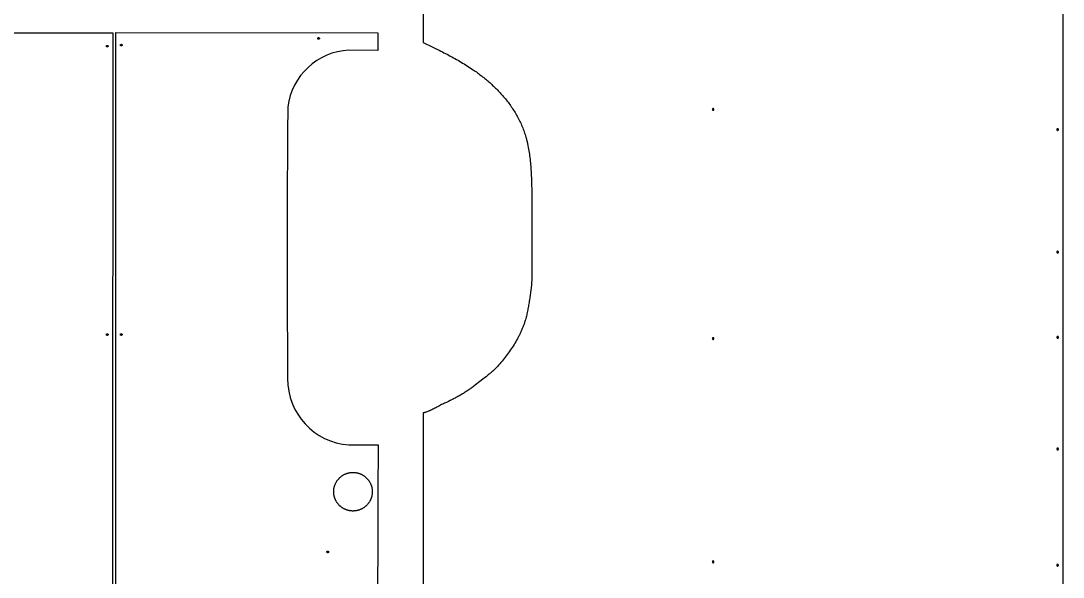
# Model space of a CAD drawing. Extents: x 139 to 9870, y -9196 to -71.
# Drawn here: x 7355 to 9839, y -5297 to -3972 of the extents above; entities that cross this region are included whole.
import ezdxf

# ---------------------------------------------------------------- set-up
doc = ezdxf.new("R2010")
doc.units = 0
doc.layers.add('Default_Layer', color=1, linetype='CONTINUOUS')

msp = doc.modelspace()

# ---------------------------------------------------------------- linework, layer by layer
at = {"layer": 'Default_Layer'}
for points in [[(9839.5, -5718.8), (9839.5, -3102.6)], [(8314.9, -3157.6), (8314.4, -4023.2), (8322, -4026.8), (8329.7, -4030.5), (8337.3, -4034.2), (8344.9, -4037.9), (8352.5, -4041.7), (8356.3, -4043.6), (8360, -4045.5), (8363.8, -4047.4), (8367.6, -4049.4), (8371.3, -4051.3), (8375.1, -4053.3), (8378.8, -4055.3), (8382.5, -4057.3), (8386.3, -4059.4), (8390, -4061.4), (8393.6, -4063.5), (8397.3, -4065.6), (8401, -4067.7), (8404.6, -4069.9), (8408.3, -4072), (8411.9, -4074.2), (8415.5, -4076.4), (8419.1, -4078.7), (8422.6, -4081), (8426.2, -4083.3), (8429.7, -4085.6), (8433.2, -4088), (8435.8, -4089.8), (8438.4, -4091.6), (8441, -4093.4), (8443.5, -4095.2), (8446.1, -4097.1), (8448.6, -4099), (8451.1, -4100.9), (8453.6, -4102.8), (8456, -4104.7), (8458.5, -4106.7), (8460.9, -4108.7), (8463.4, -4110.7), (8465.8, -4112.7), (8468.1, -4114.7), (8470.5, -4116.8), (8472.9, -4118.8), (8475.2, -4120.9), (8477.5, -4123.1), (8479.8, -4125.2), (8482.1, -4127.3), (8484.4, -4129.5), (8486.6, -4131.7), (8488.8, -4133.9), (8491, -4136.2), (8493.2, -4138.4), (8495.4, -4140.7), (8497.5, -4143), (8499.7, -4145.3), (8501.8, -4147.7), (8503.8, -4150), (8505.9, -4152.4), (8508, -4154.8), (8510.1, -4157.4), (8512.2, -4160), (8514.3, -4162.6), (8516.4, -4165.3), (8518.4, -4168), (8520.4, -4170.7), (8522.4, -4173.4), (8524.3, -4176.2), (8526.2, -4179), (8528.1, -4181.8), (8529.9, -4184.6), (8531.7, -4187.4), (8533.5, -4190.3), (8535.2, -4193.2), (8536.8, -4196.1), (8538.5, -4199), (8540.1, -4202), (8541.6, -4204.9), (8543.1, -4207.9), (8544.6, -4211), (8546.1, -4214), (8547.5, -4217), (8548.8, -4220.1), (8550.1, -4223.2), (8551.4, -4226.3), (8552.6, -4229.5), (8553.8, -4232.6), (8554.9, -4235.8), (8556, -4239), (8557.1, -4242.2), (8558.1, -4245.5), (8559, -4248.7), (8559.6, -4250.7), (8560.2, -4252.7), (8560.7, -4254.8), (8561.2, -4256.8), (8561.7, -4258.8), (8562.2, -4260.8), (8562.6, -4262.8), (8563.1, -4264.9), (8564, -4268.9), (8564.8, -4273), (8565.5, -4277), (8566.2, -4281.1), (8566.8, -4285.2), (8567.4, -4289.3), (8568, -4293.4), (8568.5, -4297.5), (8568.9, -4301.6), (8569.4, -4305.7), (8569.8, -4309.8), (8570.1, -4313.9), (8570.5, -4318), (8570.8, -4322.1), (8571, -4326.2), (8571.3, -4330.4), (8571.5, -4334.5), (8571.7, -4338.6), (8572.1, -4346.9), (8572.5, -4355.2), (8572.8, -4363.5), (8573.2, -4371.8), (8573.5, -4380.1), (8573.5, -4433.1), (8573.5, -4589.1), (8572.8, -4595), (8572.1, -4601), (8570.7, -4612.9), (8569.9, -4618.9), (8569.2, -4624.9), (8568.4, -4630.8), (8567.5, -4636.8), (8567.1, -4639.8), (8566.6, -4642.7), (8566.1, -4645.7), (8565.6, -4648.7), (8565.1, -4651.6), (8564.6, -4654.6), (8564, -4657.5), (8563.5, -4660.5), (8562.9, -4663.4), (8562.2, -4666.4), (8561.6, -4669.3), (8560.9, -4672.2), (8560.2, -4675.1), (8559.4, -4678), (8558.7, -4680.9), (8557.9, -4683.8), (8557.3, -4685.8), (8556.7, -4687.8), (8556.1, -4689.7), (8555.5, -4691.6), (8554.8, -4693.6), (8554.1, -4695.5), (8553.4, -4697.4), (8552.7, -4699.3), (8552, -4701.2), (8551.2, -4703.1), (8550.5, -4705), (8549.7, -4706.9), (8548.9, -4708.7), (8548, -4710.6), (8547.2, -4712.5), (8546.3, -4714.3), (8545.5, -4716.2), (8544.6, -4718), (8543.7, -4719.8), (8542.7, -4721.7), (8541.8, -4723.5), (8540.9, -4725.3), (8539.9, -4727.1), (8538.9, -4728.9), (8536.9, -4732.4), (8534.9, -4736), (8532.8, -4739.5), (8530.7, -4743), (8528.5, -4746.4), (8526.3, -4749.8), (8524.1, -4753.2), (8521.8, -4756.6), (8519.5, -4760), (8517.1, -4763.3), (8514.7, -4766.6), (8512.3, -4769.8), (8509.8, -4773.1), (8507.3, -4776.3), (8504.7, -4779.5), (8502.1, -4782.6), (8499.5, -4785.7), (8496.8, -4788.8), (8494.1, -4791.9), (8491.4, -4794.9), (8489.8, -4796.6), (8488.2, -4798.2), (8486.6, -4799.8), (8485, -4801.4), (8483.3, -4803), (8481.6, -4804.6), (8479.9, -4806.1), (8478.2, -4807.7), (8476.5, -4809.2), (8474.8, -4810.7), (8473, -4812.2), (8471.3, -4813.6), (8469.5, -4815.1), (8467.7, -4816.5), (8464.1, -4819.4), (8460.5, -4822.2), (8456.8, -4825), (8449.5, -4830.6), (8445.9, -4833.4), (8442.2, -4836.2), (8438.6, -4839), (8435, -4841.8), (8433, -4843.4), (8431, -4844.9), (8429, -4846.5), (8427, -4848), (8424.9, -4849.4), (8422.8, -4850.9), (8420.7, -4852.3), (8418.6, -4853.7), (8416.5, -4855.1), (8414.4, -4856.5), (8412.2, -4857.9), (8410.1, -4859.2), (8407.9, -4860.5), (8405.7, -4861.8), (8403.5, -4863.1), (8401.3, -4864.4), (8399.1, -4865.6), (8396.9, -4866.9), (8394.7, -4868.1), (8392.4, -4869.3), (8390.2, -4870.5), (8387.9, -4871.7), (8385.6, -4872.8), (8383.4, -4874), (8378.8, -4876.2), (8374.2, -4878.4), (8369.7, -4880.6), (8365.1, -4882.7), (8362.7, -4883.8), (8360.4, -4884.9), (8358.1, -4886.1), (8355.8, -4887.3), (8353.5, -4888.6), (8351.3, -4889.8), (8346.7, -4892.3), (8344.4, -4893.6), (8342.1, -4894.8), (8339.8, -4896), (8337.5, -4897.2), (8335.2, -4898.3), (8334, -4898.8), (8332.8, -4899.3), (8331.6, -4899.8), (8330.4, -4900.3), (8329.2, -4900.8), (8328, -4901.2), (8326.8, -4901.7), (8325.5, -4902.2), (8323, -4903.2), (8321.7, -4903.7), (8320.5, -4904.2), (8319.2, -4904.6), (8318.6, -4904.8), (8317.9, -4904.9), (8317.5, -4905.1), (8317, -4905.2), (8316, -4905.5), (8315.6, -4905.6), (8315.2, -4905.7), (8314.8, -4905.8), (8314.6, -4905.8), (8314.5, -4905.8), (8314.4, -4905.8), (8314.3, -5718.8)]]:
    msp.add_lwpolyline(points, dxfattribs=at)
for points in [[(6427.7, -3999.7), (7574.7, -3999.7), (7572.7, -6319.9), (6591.2, -6319, 0.0015), (6427.5, -6220.8, 0.0044), (6428.1, -4981.8), (6499.2, -4981.8, 0.366), (6642.4, -4851.7, 0.0019), (6642.2, -4188.5, 0.3971), (6495.4, -4041.8), (6427.7, -4041.1), (6427.7, -3999.7)], [(7582.1, -3999.5), (8206.2, -4000), (8206.1, -4042.1), (8137.4, -4041.4, 0.3643), (7991.5, -4176.6, 0.0042), (7991.2, -4823.7, 0.3985), (8137.4, -4981.9), (8206.8, -4981.9, 0.0018), (8205.9, -6220.4), (8040.3, -6319.9), (7581.8, -6319.8), (7582.1, -3999.5)]]:
    msp.add_lwpolyline(points, format="xyb", close=True, dxfattribs=at)
for points in [[(8064.9, -4015.5), (8064.7, -4015.5), (8064.5, -4015.4), (8064.3, -4015.4), (8064.1, -4015.3), (8063.9, -4015.2), (8063.8, -4015.1), (8063.6, -4015), (8063.5, -4014.9), (8063.3, -4014.7), (8063.2, -4014.6), (8063.1, -4014.4), (8063, -4014.2), (8063, -4014.1), (8062.9, -4013.9), (8062.9, -4013.7), (8062.9, -4013.5), (8062.9, -4013.3), (8062.9, -4013.1), (8063, -4012.9), (8063, -4012.7), (8063.1, -4012.5), (8063.2, -4012.4), (8063.3, -4012.2), (8063.5, -4012.1), (8063.6, -4011.9), (8063.8, -4011.8), (8063.9, -4011.7), (8064.1, -4011.6), (8064.3, -4011.6), (8064.5, -4011.5), (8064.7, -4011.5), (8064.9, -4011.5), (8065.1, -4011.5), (8065.3, -4011.5), (8065.5, -4011.6), (8065.7, -4011.6), (8065.8, -4011.7), (8066, -4011.8), (8066.2, -4011.9), (8066.3, -4012.1), (8066.4, -4012.2), (8066.5, -4012.4), (8066.6, -4012.5), (8066.7, -4012.7), (8066.8, -4012.9), (8066.8, -4013.1), (8066.9, -4013.3), (8066.9, -4013.5), (8066.9, -4013.7), (8066.8, -4013.9), (8066.8, -4014.1), (8066.7, -4014.2), (8066.6, -4014.4), (8066.5, -4014.6), (8066.4, -4014.7), (8066.3, -4014.9), (8066.2, -4015), (8066, -4015.1), (8065.8, -4015.2), (8065.7, -4015.3), (8065.5, -4015.4), (8065.3, -4015.4), (8065.1, -4015.5), (8064.9, -4015.5)], [(7561.2, -4033.9), (7561, -4033.9), (7560.8, -4033.8), (7560.6, -4033.8), (7560.4, -4033.7), (7560.2, -4033.6), (7560.1, -4033.5), (7559.9, -4033.4), (7559.8, -4033.3), (7559.6, -4033.1), (7559.5, -4033), (7559.4, -4032.8), (7559.3, -4032.7), (7559.3, -4032.5), (7559.2, -4032.3), (7559.2, -4032.1), (7559.2, -4031.9), (7559.2, -4031.7), (7559.2, -4031.5), (7559.3, -4031.3), (7559.3, -4031.1), (7559.4, -4030.9), (7559.5, -4030.8), (7559.6, -4030.6), (7559.8, -4030.5), (7559.9, -4030.3), (7560.1, -4030.2), (7560.2, -4030.1), (7560.4, -4030), (7560.6, -4030), (7560.8, -4029.9), (7561, -4029.9), (7561.2, -4029.9), (7561.4, -4029.9), (7561.6, -4029.9), (7561.8, -4030), (7562, -4030), (7562.1, -4030.1), (7562.3, -4030.2), (7562.5, -4030.3), (7562.6, -4030.5), (7562.7, -4030.6), (7562.8, -4030.8), (7562.9, -4030.9), (7563, -4031.1), (7563.1, -4031.3), (7563.1, -4031.5), (7563.2, -4031.7), (7563.2, -4031.9), (7563.2, -4032.1), (7563.1, -4032.3), (7563.1, -4032.5), (7563, -4032.7), (7562.9, -4032.8), (7562.8, -4033), (7562.7, -4033.1), (7562.6, -4033.3), (7562.5, -4033.4), (7562.3, -4033.5), (7562.1, -4033.6), (7562, -4033.7), (7561.8, -4033.8), (7561.6, -4033.8), (7561.4, -4033.9), (7561.2, -4033.9)], [(7594.8, -4031.4), (7594.5, -4031.4), (7594.3, -4031.4), (7594.2, -4031.3), (7594, -4031.3), (7593.8, -4031.2), (7593.6, -4031.1), (7593.5, -4031), (7593.3, -4030.8), (7593.2, -4030.7), (7593.1, -4030.5), (7593, -4030.4), (7592.9, -4030.2), (7592.8, -4030), (7592.8, -4029.8), (7592.8, -4029.6), (7592.8, -4029.4), (7592.8, -4029.2), (7592.8, -4029), (7592.8, -4028.8), (7592.9, -4028.6), (7593, -4028.5), (7593.1, -4028.3), (7593.2, -4028.1), (7593.3, -4028), (7593.5, -4027.9), (7593.6, -4027.8), (7593.8, -4027.7), (7594, -4027.6), (7594.2, -4027.5), (7594.3, -4027.5), (7594.5, -4027.4), (7594.8, -4027.4), (7595, -4027.4), (7595.2, -4027.5), (7595.3, -4027.5), (7595.5, -4027.6), (7595.7, -4027.7), (7595.9, -4027.8), (7596, -4027.9), (7596.2, -4028), (7596.3, -4028.1), (7596.4, -4028.3), (7596.5, -4028.5), (7596.6, -4028.6), (7596.7, -4028.8), (7596.7, -4029), (7596.7, -4029.2), (7596.8, -4029.4), (7596.7, -4029.6), (7596.7, -4029.8), (7596.7, -4030), (7596.6, -4030.2), (7596.5, -4030.4), (7596.4, -4030.5), (7596.3, -4030.7), (7596.2, -4030.8), (7596, -4031), (7595.9, -4031.1), (7595.7, -4031.2), (7595.5, -4031.3), (7595.3, -4031.3), (7595.2, -4031.4), (7595, -4031.4), (7594.8, -4031.4)], [(9005.3, -4180.6), (9005.1, -4180.6), (9004.9, -4180.6), (9004.7, -4180.7), (9004.5, -4180.8), (9004.4, -4180.8), (9004.2, -4180.9), (9004.1, -4181.1), (9003.9, -4181.2), (9003.8, -4181.3), (9003.7, -4181.5), (9003.6, -4181.6), (9003.5, -4181.8), (9003.4, -4182), (9003.4, -4182.2), (9003.3, -4182.4), (9003.3, -4182.6), (9003.3, -4182.8), (9003.4, -4183), (9003.4, -4183.2), (9003.5, -4183.4), (9003.6, -4183.6), (9003.7, -4183.7), (9003.8, -4183.9), (9003.9, -4184), (9004.1, -4184.1), (9004.2, -4184.3), (9004.4, -4184.4), (9004.5, -4184.4), (9004.7, -4184.5), (9004.9, -4184.6), (9005.1, -4184.6), (9005.3, -4184.6), (9005.5, -4184.6), (9005.7, -4184.6), (9005.9, -4184.5), (9006.1, -4184.4), (9006.3, -4184.4), (9006.4, -4184.3), (9006.6, -4184.1), (9006.7, -4184), (9006.9, -4183.9), (9007, -4183.7), (9007.1, -4183.6), (9007.2, -4183.4), (9007.2, -4183.2), (9007.3, -4183), (9007.3, -4182.8), (9007.3, -4182.6), (9007.3, -4182.4), (9007.3, -4182.2), (9007.2, -4182), (9007.2, -4181.8), (9007.1, -4181.6), (9007, -4181.5), (9006.9, -4181.3), (9006.7, -4181.2), (9006.6, -4181.1), (9006.4, -4180.9), (9006.3, -4180.8), (9006.1, -4180.8), (9005.9, -4180.7), (9005.7, -4180.6), (9005.5, -4180.6), (9005.3, -4180.6)], [(9826.3, -4228.6), (9826.1, -4228.6), (9825.9, -4228.6), (9825.7, -4228.7), (9825.5, -4228.8), (9825.4, -4228.8), (9825.2, -4228.9), (9825.1, -4229.1), (9824.9, -4229.2), (9824.8, -4229.3), (9824.7, -4229.5), (9824.6, -4229.6), (9824.5, -4229.8), (9824.4, -4230), (9824.4, -4230.2), (9824.3, -4230.4), (9824.3, -4230.6), (9824.3, -4230.8), (9824.4, -4231), (9824.4, -4231.2), (9824.5, -4231.4), (9824.6, -4231.6), (9824.7, -4231.7), (9824.8, -4231.9), (9824.9, -4232), (9825.1, -4232.1), (9825.2, -4232.3), (9825.4, -4232.4), (9825.5, -4232.4), (9825.7, -4232.5), (9825.9, -4232.6), (9826.1, -4232.6), (9826.3, -4232.6), (9826.5, -4232.6), (9826.7, -4232.6), (9826.9, -4232.5), (9827.1, -4232.4), (9827.3, -4232.4), (9827.4, -4232.3), (9827.6, -4232.1), (9827.7, -4232), (9827.9, -4231.9), (9828, -4231.7), (9828.1, -4231.6), (9828.2, -4231.4), (9828.2, -4231.2), (9828.3, -4231), (9828.3, -4230.8), (9828.3, -4230.6), (9828.3, -4230.4), (9828.3, -4230.2), (9828.2, -4230), (9828.2, -4229.8), (9828.1, -4229.6), (9828, -4229.5), (9827.9, -4229.3), (9827.7, -4229.2), (9827.6, -4229.1), (9827.4, -4228.9), (9827.3, -4228.8), (9827.1, -4228.8), (9826.9, -4228.7), (9826.7, -4228.6), (9826.5, -4228.6), (9826.3, -4228.6)], [(9826.3, -4520.6), (9826.1, -4520.6), (9825.9, -4520.6), (9825.7, -4520.7), (9825.5, -4520.8), (9825.4, -4520.8), (9825.2, -4520.9), (9825.1, -4521.1), (9824.9, -4521.2), (9824.8, -4521.3), (9824.7, -4521.5), (9824.6, -4521.6), (9824.5, -4521.8), (9824.4, -4522), (9824.4, -4522.2), (9824.3, -4522.4), (9824.3, -4522.6), (9824.3, -4522.8), (9824.4, -4523), (9824.4, -4523.2), (9824.5, -4523.4), (9824.6, -4523.6), (9824.7, -4523.7), (9824.8, -4523.9), (9824.9, -4524), (9825.1, -4524.1), (9825.2, -4524.3), (9825.4, -4524.4), (9825.5, -4524.4), (9825.7, -4524.5), (9825.9, -4524.6), (9826.1, -4524.6), (9826.3, -4524.6), (9826.5, -4524.6), (9826.7, -4524.6), (9826.9, -4524.5), (9827.1, -4524.4), (9827.3, -4524.4), (9827.4, -4524.3), (9827.6, -4524.1), (9827.7, -4524), (9827.9, -4523.9), (9828, -4523.7), (9828.1, -4523.6), (9828.2, -4523.4), (9828.2, -4523.2), (9828.3, -4523), (9828.3, -4522.8), (9828.3, -4522.6), (9828.3, -4522.4), (9828.3, -4522.2), (9828.2, -4522), (9828.2, -4521.8), (9828.1, -4521.6), (9828, -4521.5), (9827.9, -4521.3), (9827.7, -4521.2), (9827.6, -4521.1), (9827.4, -4520.9), (9827.3, -4520.8), (9827.1, -4520.8), (9826.9, -4520.7), (9826.7, -4520.6), (9826.5, -4520.6), (9826.3, -4520.6)], [(7561.2, -4720.9), (7561, -4720.9), (7560.8, -4720.9), (7560.6, -4720.9), (7560.4, -4720.8), (7560.2, -4720.7), (7560.1, -4720.6), (7559.9, -4720.5), (7559.8, -4720.4), (7559.6, -4720.2), (7559.5, -4720.1), (7559.4, -4719.9), (7559.3, -4719.7), (7559.3, -4719.5), (7559.2, -4719.4), (7559.2, -4719.2), (7559.2, -4718.9), (7559.2, -4718.7), (7559.2, -4718.5), (7559.3, -4718.4), (7559.3, -4718.2), (7559.4, -4718), (7559.5, -4717.8), (7559.6, -4717.7), (7559.8, -4717.5), (7559.9, -4717.4), (7560.1, -4717.3), (7560.2, -4717.2), (7560.4, -4717.1), (7560.6, -4717), (7560.8, -4717), (7561, -4717), (7561.2, -4716.9), (7561.4, -4717), (7561.6, -4717), (7561.8, -4717), (7562, -4717.1), (7562.1, -4717.2), (7562.3, -4717.3), (7562.5, -4717.4), (7562.6, -4717.5), (7562.7, -4717.7), (7562.8, -4717.8), (7562.9, -4718), (7563, -4718.2), (7563.1, -4718.4), (7563.1, -4718.5), (7563.2, -4718.7), (7563.2, -4718.9), (7563.2, -4719.2), (7563.1, -4719.4), (7563.1, -4719.5), (7563, -4719.7), (7562.9, -4719.9), (7562.8, -4720.1), (7562.7, -4720.2), (7562.6, -4720.4), (7562.5, -4720.5), (7562.3, -4720.6), (7562.1, -4720.7), (7562, -4720.8), (7561.8, -4720.9), (7561.6, -4720.9), (7561.4, -4720.9), (7561.2, -4720.9)], [(7594.8, -4720.9), (7594.5, -4720.9), (7594.3, -4720.9), (7594.2, -4720.9), (7594, -4720.8), (7593.8, -4720.7), (7593.6, -4720.6), (7593.5, -4720.5), (7593.3, -4720.4), (7593.2, -4720.2), (7593.1, -4720.1), (7593, -4719.9), (7592.9, -4719.7), (7592.8, -4719.5), (7592.8, -4719.4), (7592.8, -4719.2), (7592.8, -4718.9), (7592.8, -4718.7), (7592.8, -4718.5), (7592.8, -4718.4), (7592.9, -4718.2), (7593, -4718), (7593.1, -4717.8), (7593.2, -4717.7), (7593.3, -4717.5), (7593.5, -4717.4), (7593.6, -4717.3), (7593.8, -4717.2), (7594, -4717.1), (7594.2, -4717), (7594.3, -4717), (7594.5, -4717), (7594.8, -4716.9), (7595, -4717), (7595.2, -4717), (7595.3, -4717), (7595.5, -4717.1), (7595.7, -4717.2), (7595.9, -4717.3), (7596, -4717.4), (7596.2, -4717.5), (7596.3, -4717.7), (7596.4, -4717.8), (7596.5, -4718), (7596.6, -4718.2), (7596.7, -4718.4), (7596.7, -4718.5), (7596.7, -4718.7), (7596.8, -4718.9), (7596.7, -4719.2), (7596.7, -4719.4), (7596.7, -4719.5), (7596.6, -4719.7), (7596.5, -4719.9), (7596.4, -4720.1), (7596.3, -4720.2), (7596.2, -4720.4), (7596, -4720.5), (7595.9, -4720.6), (7595.7, -4720.7), (7595.5, -4720.8), (7595.3, -4720.9), (7595.2, -4720.9), (7595, -4720.9), (7594.8, -4720.9)], [(9005.3, -4726.6), (9005.1, -4726.6), (9004.9, -4726.6), (9004.7, -4726.7), (9004.5, -4726.8), (9004.4, -4726.8), (9004.2, -4726.9), (9004.1, -4727.1), (9003.9, -4727.2), (9003.8, -4727.3), (9003.7, -4727.5), (9003.6, -4727.6), (9003.5, -4727.8), (9003.4, -4728), (9003.4, -4728.2), (9003.3, -4728.4), (9003.3, -4728.6), (9003.3, -4728.8), (9003.4, -4729), (9003.4, -4729.2), (9003.5, -4729.4), (9003.6, -4729.6), (9003.7, -4729.7), (9003.8, -4729.9), (9003.9, -4730), (9004.1, -4730.1), (9004.2, -4730.3), (9004.4, -4730.4), (9004.5, -4730.4), (9004.7, -4730.5), (9004.9, -4730.6), (9005.1, -4730.6), (9005.3, -4730.6), (9005.5, -4730.6), (9005.7, -4730.6), (9005.9, -4730.5), (9006.1, -4730.4), (9006.3, -4730.4), (9006.4, -4730.3), (9006.6, -4730.1), (9006.7, -4730), (9006.9, -4729.9), (9007, -4729.7), (9007.1, -4729.6), (9007.2, -4729.4), (9007.2, -4729.2), (9007.3, -4729), (9007.3, -4728.8), (9007.3, -4728.6), (9007.3, -4728.4), (9007.3, -4728.2), (9007.2, -4728), (9007.2, -4727.8), (9007.1, -4727.6), (9007, -4727.5), (9006.9, -4727.3), (9006.7, -4727.2), (9006.6, -4727.1), (9006.4, -4726.9), (9006.3, -4726.8), (9006.1, -4726.8), (9005.9, -4726.7), (9005.7, -4726.6), (9005.5, -4726.6), (9005.3, -4726.6)], [(9826.3, -4723.6), (9826.1, -4723.6), (9825.9, -4723.6), (9825.7, -4723.7), (9825.5, -4723.8), (9825.4, -4723.8), (9825.2, -4723.9), (9825.1, -4724.1), (9824.9, -4724.2), (9824.8, -4724.3), (9824.7, -4724.5), (9824.6, -4724.6), (9824.5, -4724.8), (9824.4, -4725), (9824.4, -4725.2), (9824.3, -4725.4), (9824.3, -4725.6), (9824.3, -4725.8), (9824.4, -4726), (9824.4, -4726.2), (9824.5, -4726.4), (9824.6, -4726.6), (9824.7, -4726.7), (9824.8, -4726.9), (9824.9, -4727), (9825.1, -4727.1), (9825.2, -4727.3), (9825.4, -4727.4), (9825.5, -4727.4), (9825.7, -4727.5), (9825.9, -4727.6), (9826.1, -4727.6), (9826.3, -4727.6), (9826.5, -4727.6), (9826.7, -4727.6), (9826.9, -4727.5), (9827.1, -4727.4), (9827.3, -4727.4), (9827.4, -4727.3), (9827.6, -4727.1), (9827.7, -4727), (9827.9, -4726.9), (9828, -4726.7), (9828.1, -4726.6), (9828.2, -4726.4), (9828.2, -4726.2), (9828.3, -4726), (9828.3, -4725.8), (9828.3, -4725.6), (9828.3, -4725.4), (9828.3, -4725.2), (9828.2, -4725), (9828.2, -4724.8), (9828.1, -4724.6), (9828, -4724.5), (9827.9, -4724.3), (9827.7, -4724.2), (9827.6, -4724.1), (9827.4, -4723.9), (9827.3, -4723.8), (9827.1, -4723.8), (9826.9, -4723.7), (9826.7, -4723.6), (9826.5, -4723.6), (9826.3, -4723.6)], [(9826.3, -4989.6), (9826.1, -4989.6), (9825.9, -4989.6), (9825.7, -4989.7), (9825.5, -4989.8), (9825.4, -4989.8), (9825.2, -4989.9), (9825.1, -4990.1), (9824.9, -4990.2), (9824.8, -4990.3), (9824.7, -4990.5), (9824.6, -4990.6), (9824.5, -4990.8), (9824.4, -4991), (9824.4, -4991.2), (9824.3, -4991.4), (9824.3, -4991.6), (9824.3, -4991.8), (9824.4, -4992), (9824.4, -4992.2), (9824.5, -4992.4), (9824.6, -4992.6), (9824.7, -4992.7), (9824.8, -4992.9), (9824.9, -4993), (9825.1, -4993.1), (9825.2, -4993.3), (9825.4, -4993.4), (9825.5, -4993.4), (9825.7, -4993.5), (9825.9, -4993.6), (9826.1, -4993.6), (9826.3, -4993.6), (9826.5, -4993.6), (9826.7, -4993.6), (9826.9, -4993.5), (9827.1, -4993.4), (9827.3, -4993.4), (9827.4, -4993.3), (9827.6, -4993.1), (9827.7, -4993), (9827.9, -4992.9), (9828, -4992.7), (9828.1, -4992.6), (9828.2, -4992.4), (9828.2, -4992.2), (9828.3, -4992), (9828.3, -4991.8), (9828.3, -4991.6), (9828.3, -4991.4), (9828.3, -4991.2), (9828.2, -4991), (9828.2, -4990.8), (9828.1, -4990.6), (9828, -4990.5), (9827.9, -4990.3), (9827.7, -4990.2), (9827.6, -4990.1), (9827.4, -4989.9), (9827.3, -4989.8), (9827.1, -4989.8), (9826.9, -4989.7), (9826.7, -4989.6), (9826.5, -4989.6), (9826.3, -4989.6)], [(8147, -5139.5), (8145.8, -5139.5), (8144.6, -5139.4), (8143.4, -5139.4), (8142.3, -5139.3), (8141.1, -5139.1), (8140, -5139), (8138.8, -5138.8), (8137.7, -5138.6), (8136.6, -5138.3), (8135.5, -5138.1), (8134.4, -5137.8), (8133.3, -5137.4), (8132.2, -5137.1), (8131.1, -5136.7), (8130.1, -5136.3), (8129.1, -5135.9), (8128, -5135.4), (8127, -5135), (8126, -5134.5), (8125, -5134), (8124.1, -5133.4), (8123.1, -5132.8), (8122.2, -5132.3), (8121.2, -5131.7), (8120.3, -5131), (8119.4, -5130.4), (8118.6, -5129.7), (8117.7, -5129), (8116.9, -5128.3), (8116, -5127.6), (8115.2, -5126.8), (8114.4, -5126), (8113.7, -5125.2), (8112.9, -5124.4), (8112.2, -5123.6), (8111.5, -5122.8), (8110.8, -5121.9), (8110.1, -5121), (8109.5, -5120.1), (8108.8, -5119.2), (8108.2, -5118.3), (8107.6, -5117.4), (8107.1, -5116.4), (8106.5, -5115.4), (8106, -5114.4), (8105.5, -5113.5), (8105, -5112.4), (8104.6, -5111.4), (8104.2, -5110.4), (8103.8, -5109.3), (8103.4, -5108.3), (8103, -5107.2), (8102.7, -5106.1), (8102.4, -5105), (8102.1, -5103.9), (8101.9, -5102.8), (8101.7, -5101.7), (8101.5, -5100.5), (8101.3, -5099.4), (8101.2, -5098.2), (8101.1, -5097), (8101, -5095.9), (8101, -5094.7), (8101, -5093.5), (8101, -5092.3), (8101, -5091.1), (8101.1, -5090), (8101.2, -5088.8), (8101.3, -5087.6), (8101.5, -5086.5), (8101.7, -5085.4), (8101.9, -5084.2), (8102.1, -5083.1), (8102.4, -5082), (8102.7, -5080.9), (8103, -5079.8), (8103.4, -5078.8), (8103.8, -5077.7), (8104.2, -5076.6), (8104.6, -5075.6), (8105, -5074.6), (8105.5, -5073.6), (8106, -5072.6), (8106.5, -5071.6), (8107.1, -5070.6), (8107.6, -5069.7), (8108.2, -5068.7), (8108.8, -5067.8), (8109.5, -5066.9), (8110.1, -5066), (8110.8, -5065.1), (8111.5, -5064.2), (8112.2, -5063.4), (8112.9, -5062.6), (8113.7, -5061.8), (8114.4, -5061), (8115.2, -5060.2), (8116, -5059.5), (8116.9, -5058.7), (8117.7, -5058), (8118.6, -5057.3), (8119.4, -5056.6), (8120.3, -5056), (8121.2, -5055.4), (8122.2, -5054.8), (8123.1, -5054.2), (8124.1, -5053.6), (8125, -5053.1), (8126, -5052.5), (8127, -5052), (8128, -5051.6), (8129.1, -5051.1), (8130.1, -5050.7), (8131.1, -5050.3), (8132.2, -5049.9), (8133.3, -5049.6), (8134.4, -5049.3), (8135.5, -5049), (8136.6, -5048.7), (8137.7, -5048.4), (8138.8, -5048.2), (8140, -5048), (8141.1, -5047.9), (8142.3, -5047.7), (8143.4, -5047.6), (8144.6, -5047.6), (8145.8, -5047.5), (8147, -5047.5), (8148.2, -5047.5), (8149.3, -5047.6), (8150.5, -5047.6), (8151.7, -5047.7), (8152.8, -5047.9), (8154, -5048), (8155.1, -5048.2), (8156.2, -5048.4), (8157.4, -5048.7), (8158.5, -5049), (8159.6, -5049.3), (8160.6, -5049.6), (8161.7, -5049.9), (8162.8, -5050.3), (8163.8, -5050.7), (8164.9, -5051.1), (8165.9, -5051.6), (8166.9, -5052), (8167.9, -5052.5), (8168.9, -5053.1), (8169.9, -5053.6), (8170.8, -5054.2), (8171.8, -5054.8), (8172.7, -5055.4), (8173.6, -5056), (8174.5, -5056.6), (8175.4, -5057.3), (8176.2, -5058), (8177.1, -5058.7), (8177.9, -5059.5), (8178.7, -5060.2), (8179.5, -5061), (8180.3, -5061.8), (8181, -5062.6), (8181.7, -5063.4), (8182.5, -5064.2), (8183.2, -5065.1), (8183.8, -5066), (8184.5, -5066.9), (8185.1, -5067.8), (8185.7, -5068.7), (8186.3, -5069.7), (8186.9, -5070.6), (8187.4, -5071.6), (8187.9, -5072.6), (8188.4, -5073.6), (8188.9, -5074.6), (8189.4, -5075.6), (8189.8, -5076.6), (8190.2, -5077.7), (8190.5, -5078.8), (8190.9, -5079.8), (8191.2, -5080.9), (8191.5, -5082), (8191.8, -5083.1), (8192, -5084.2), (8192.2, -5085.4), (8192.4, -5086.5), (8192.6, -5087.6), (8192.7, -5088.8), (8192.8, -5090), (8192.9, -5091.1), (8193, -5092.3), (8193, -5093.5), (8193, -5094.7), (8192.9, -5095.9), (8192.8, -5097), (8192.7, -5098.2), (8192.6, -5099.4), (8192.4, -5100.5), (8192.2, -5101.7), (8192, -5102.8), (8191.8, -5103.9), (8191.5, -5105), (8191.2, -5106.1), (8190.9, -5107.2), (8190.5, -5108.3), (8190.2, -5109.3), (8189.8, -5110.4), (8189.4, -5111.4), (8188.9, -5112.4), (8188.4, -5113.5), (8187.9, -5114.4), (8187.4, -5115.4), (8186.9, -5116.4), (8186.3, -5117.4), (8185.7, -5118.3), (8185.1, -5119.2), (8184.5, -5120.1), (8183.8, -5121), (8183.2, -5121.9), (8182.5, -5122.8), (8181.7, -5123.6), (8181, -5124.4), (8180.3, -5125.2), (8179.5, -5126), (8178.7, -5126.8), (8177.9, -5127.6), (8177.1, -5128.3), (8176.2, -5129), (8175.4, -5129.7), (8174.5, -5130.4), (8173.6, -5131), (8172.7, -5131.7), (8171.8, -5132.3), (8170.8, -5132.8), (8169.9, -5133.4), (8168.9, -5134), (8167.9, -5134.5), (8166.9, -5135), (8165.9, -5135.4), (8164.9, -5135.9), (8163.8, -5136.3), (8162.8, -5136.7), (8161.7, -5137.1), (8160.6, -5137.4), (8159.6, -5137.8), (8158.5, -5138.1), (8157.4, -5138.3), (8156.2, -5138.6), (8155.1, -5138.8), (8154, -5139), (8152.8, -5139.1), (8151.7, -5139.3), (8150.5, -5139.4), (8149.3, -5139.4), (8148.2, -5139.5), (8147, -5139.5)], [(8086.9, -5238.9), (8086.7, -5238.9), (8086.5, -5238.8), (8086.4, -5238.8), (8086.2, -5238.7), (8086, -5238.6), (8085.8, -5238.5), (8085.7, -5238.4), (8085.5, -5238.3), (8085.4, -5238.1), (8085.3, -5238), (8085.2, -5237.8), (8085.1, -5237.6), (8085, -5237.5), (8085, -5237.3), (8085, -5237.1), (8084.9, -5236.9), (8085, -5236.7), (8085, -5236.5), (8085, -5236.3), (8085.1, -5236.1), (8085.2, -5235.9), (8085.3, -5235.7), (8085.4, -5235.6), (8085.5, -5235.5), (8085.7, -5235.3), (8085.8, -5235.2), (8086, -5235.1), (8086.2, -5235), (8086.4, -5235), (8086.5, -5234.9), (8086.7, -5234.9), (8086.9, -5234.9), (8087.2, -5234.9), (8087.4, -5234.9), (8087.5, -5235), (8087.7, -5235), (8087.9, -5235.1), (8088.1, -5235.2), (8088.2, -5235.3), (8088.4, -5235.5), (8088.5, -5235.6), (8088.6, -5235.7), (8088.7, -5235.9), (8088.8, -5236.1), (8088.9, -5236.3), (8088.9, -5236.5), (8088.9, -5236.7), (8088.9, -5236.9), (8088.9, -5237.1), (8088.9, -5237.3), (8088.9, -5237.5), (8088.8, -5237.6), (8088.7, -5237.8), (8088.6, -5238), (8088.5, -5238.1), (8088.4, -5238.3), (8088.2, -5238.4), (8088.1, -5238.5), (8087.9, -5238.6), (8087.7, -5238.7), (8087.5, -5238.8), (8087.4, -5238.8), (8087.2, -5238.9), (8086.9, -5238.9)], [(9005.3, -5258.6), (9005.1, -5258.6), (9004.9, -5258.6), (9004.7, -5258.7), (9004.5, -5258.8), (9004.4, -5258.8), (9004.2, -5258.9), (9004.1, -5259.1), (9003.9, -5259.2), (9003.8, -5259.3), (9003.7, -5259.5), (9003.6, -5259.6), (9003.5, -5259.8), (9003.4, -5260), (9003.4, -5260.2), (9003.3, -5260.4), (9003.3, -5260.6), (9003.3, -5260.8), (9003.4, -5261), (9003.4, -5261.2), (9003.5, -5261.4), (9003.6, -5261.6), (9003.7, -5261.7), (9003.8, -5261.9), (9003.9, -5262), (9004.1, -5262.1), (9004.2, -5262.3), (9004.4, -5262.4), (9004.5, -5262.4), (9004.7, -5262.5), (9004.9, -5262.6), (9005.1, -5262.6), (9005.3, -5262.6), (9005.5, -5262.6), (9005.7, -5262.6), (9005.9, -5262.5), (9006.1, -5262.4), (9006.3, -5262.4), (9006.4, -5262.3), (9006.6, -5262.1), (9006.7, -5262), (9006.9, -5261.9), (9007, -5261.7), (9007.1, -5261.6), (9007.2, -5261.4), (9007.2, -5261.2), (9007.3, -5261), (9007.3, -5260.8), (9007.3, -5260.6), (9007.3, -5260.4), (9007.3, -5260.2), (9007.2, -5260), (9007.2, -5259.8), (9007.1, -5259.6), (9007, -5259.5), (9006.9, -5259.3), (9006.7, -5259.2), (9006.6, -5259.1), (9006.4, -5258.9), (9006.3, -5258.8), (9006.1, -5258.8), (9005.9, -5258.7), (9005.7, -5258.6), (9005.5, -5258.6), (9005.3, -5258.6)], [(9826.3, -5266.6), (9826.1, -5266.6), (9825.9, -5266.6), (9825.7, -5266.7), (9825.5, -5266.8), (9825.4, -5266.8), (9825.2, -5266.9), (9825.1, -5267.1), (9824.9, -5267.2), (9824.8, -5267.3), (9824.7, -5267.5), (9824.6, -5267.6), (9824.5, -5267.8), (9824.4, -5268), (9824.4, -5268.2), (9824.3, -5268.4), (9824.3, -5268.6), (9824.3, -5268.8), (9824.4, -5269), (9824.4, -5269.2), (9824.5, -5269.4), (9824.6, -5269.6), (9824.7, -5269.7), (9824.8, -5269.9), (9824.9, -5270), (9825.1, -5270.1), (9825.2, -5270.3), (9825.4, -5270.4), (9825.5, -5270.4), (9825.7, -5270.5), (9825.9, -5270.6), (9826.1, -5270.6), (9826.3, -5270.6), (9826.5, -5270.6), (9826.7, -5270.6), (9826.9, -5270.5), (9827.1, -5270.4), (9827.3, -5270.4), (9827.4, -5270.3), (9827.6, -5270.1), (9827.7, -5270), (9827.9, -5269.9), (9828, -5269.7), (9828.1, -5269.6), (9828.2, -5269.4), (9828.2, -5269.2), (9828.3, -5269), (9828.3, -5268.8), (9828.3, -5268.6), (9828.3, -5268.4), (9828.3, -5268.2), (9828.2, -5268), (9828.2, -5267.8), (9828.1, -5267.6), (9828, -5267.5), (9827.9, -5267.3), (9827.7, -5267.2), (9827.6, -5267.1), (9827.4, -5266.9), (9827.3, -5266.8), (9827.1, -5266.8), (9826.9, -5266.7), (9826.7, -5266.6), (9826.5, -5266.6), (9826.3, -5266.6)]]:
    msp.add_lwpolyline(points, close=True, dxfattribs=at)

doc.saveas('drawing.dxf')
